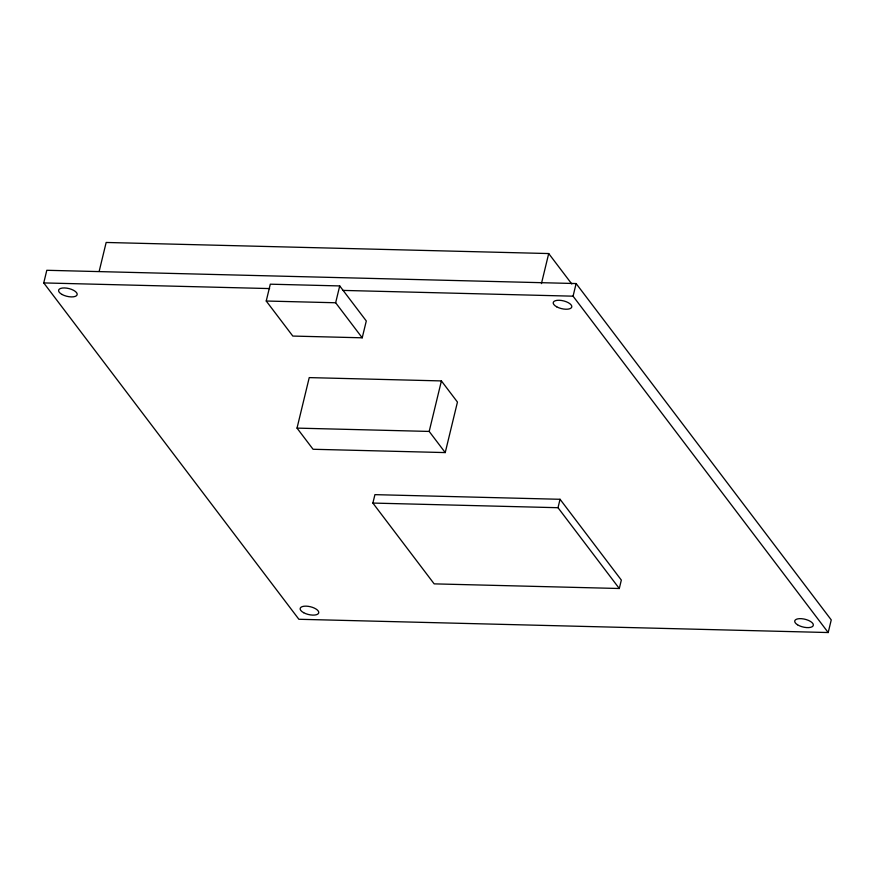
<?xml version="1.0" encoding="UTF-8"?>
<svg xmlns="http://www.w3.org/2000/svg" width="875" height="875" viewBox="0 0 875 875"><rect width="100%" height="100%" fill="white"/><g stroke="black" fill="none" stroke-linecap="round" stroke-linejoin="round"><path stroke-width="1.31" d="M43.75 282.92L46.802 270.288L576.122 283.555L831.25 619.905L828.198 632.538L298.878 619.27L43.75 282.92L269.62 288.575M99.203 271.206L106.159 242.463L548.712 253.553L571.78 283.97M266.23 301.022L270.298 284.189L339.719 285.928L366.297 320.972L362.217 337.805L292.808 336.066L266.23 301.022L335.65 302.761L362.217 337.805M297.019 428.116L309.236 377.606L441.405 380.92L457.45 402.073L445.233 452.583L313.064 449.269L297.019 428.116L429.188 431.43L445.233 452.583M335.65 302.761L339.719 285.928M372.881 503.07L374.927 494.648L560.055 499.286L621.338 580.081L619.292 588.503L434.164 583.866L372.881 503.07L558.009 507.708L619.292 588.503M429.188 431.43L441.405 380.92M541.439 283.598L548.712 253.553M828.198 632.538L573.07 296.177L576.122 283.555M558.009 507.708L560.055 499.286M343.12 290.412L573.07 296.177M556.697 306.808A9.538 4.003 13.6 0 0 571.725 307.18A9.538 4.003 13.6 0 0 559.114 300.267A9.538 4.003 13.6 0 0 556.697 306.808M797.508 624.772A9.538 4.003 13.6 0 0 813.061 625.942A9.538 4.003 13.6 0 0 801.544 618.691A9.538 4.003 13.6 0 0 797.508 624.772M303.636 612.686A9.538 4.003 13.6 0 0 318.664 613.069A9.538 4.003 13.6 0 0 306.042 606.145A9.538 4.003 13.6 0 0 303.636 612.686M62.07 294.481A9.538 4.003 13.6 0 0 77.098 294.853A9.538 4.003 13.6 0 0 64.477 287.941A9.538 4.003 13.6 0 0 62.07 294.481"/></g></svg>
